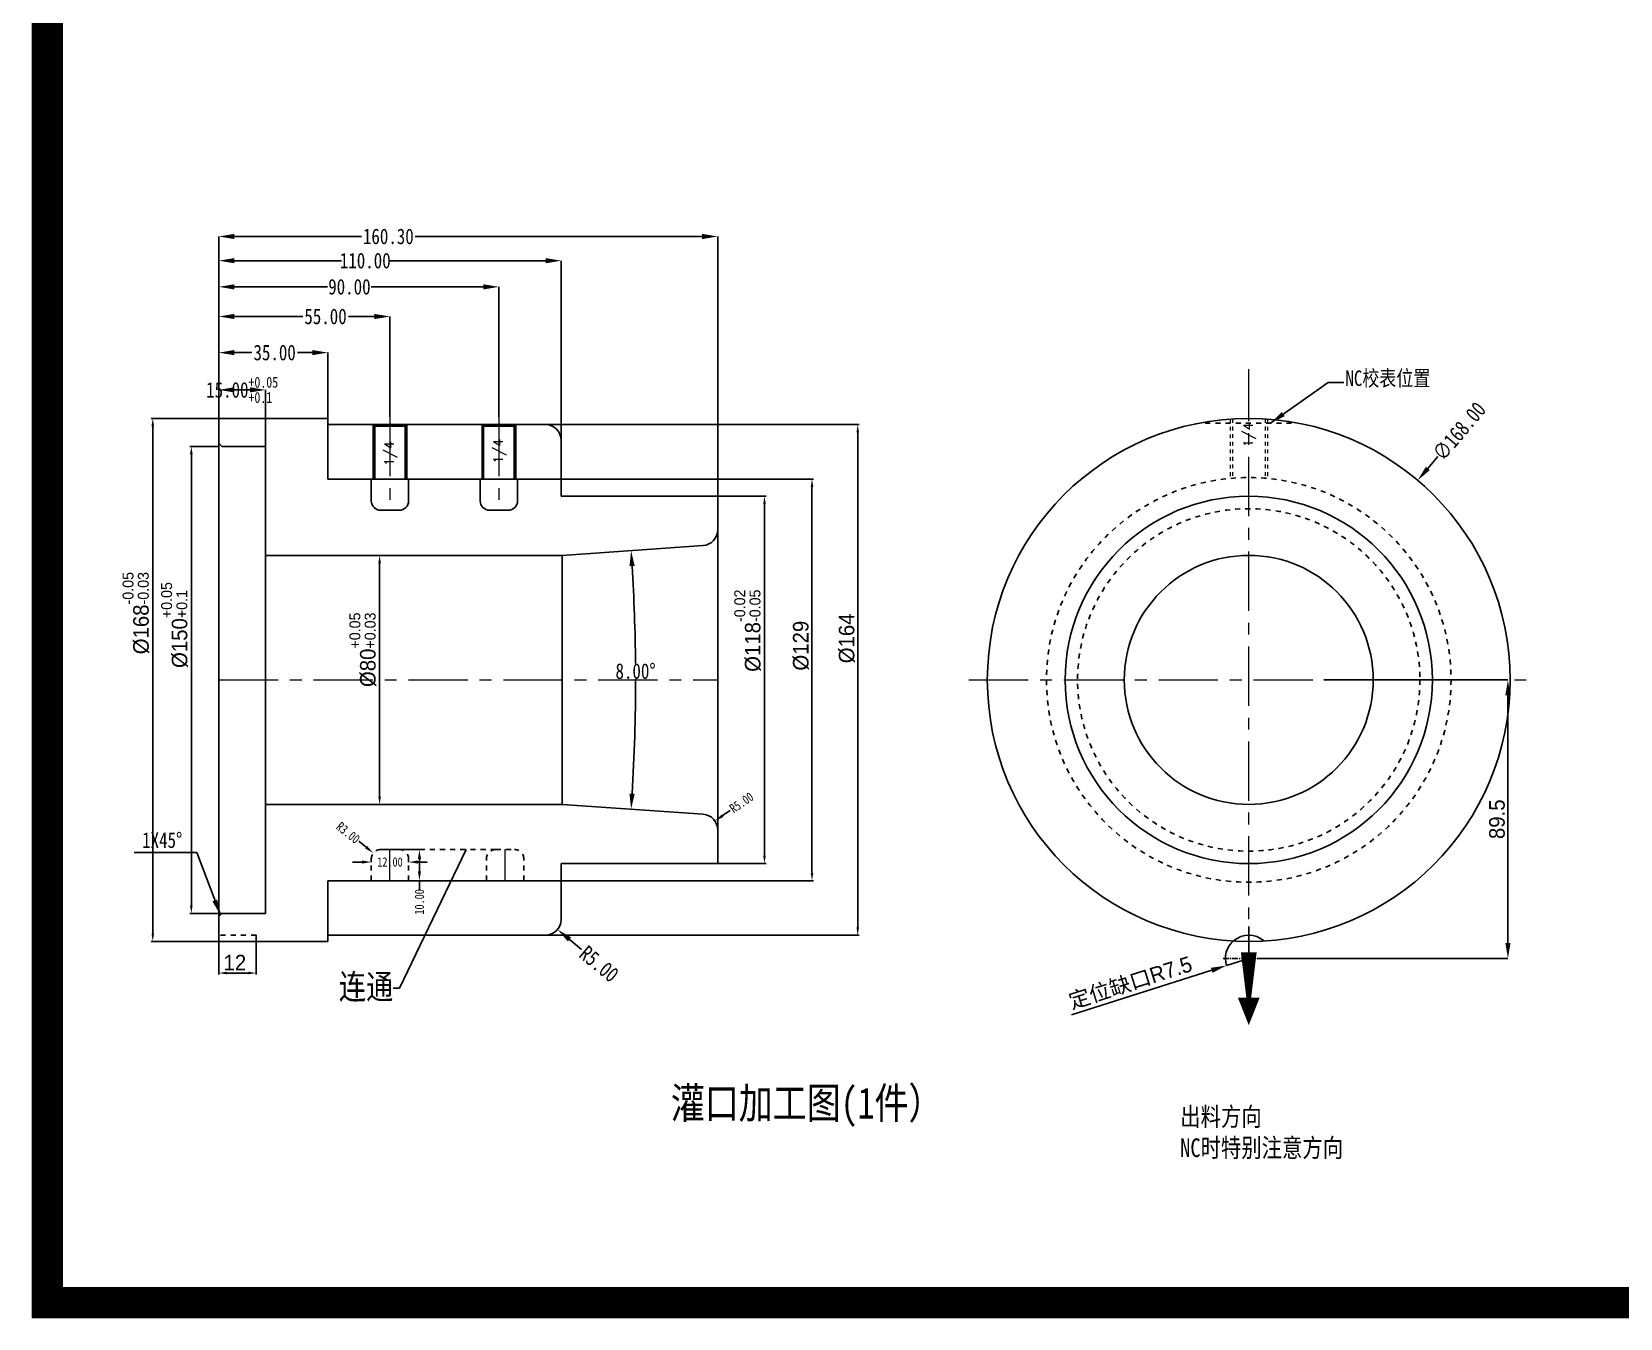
# Model space of a CAD drawing. Header units: millimetres. Extents: x -569 to 1807, y -7664 to 1724.
# Drawn here: x 153 to 664, y 458 to 871 of the extents above; entities that cross this region are included whole.
import ezdxf
from ezdxf.enums import TextEntityAlignment as Align

# ---------------------------------------------------------------- set-up
doc = ezdxf.new("R2010")
doc.units = ezdxf.units.MM
doc.header["$LTSCALE"] = 16.335
doc.header["$PDMODE"] = 3
doc.header["$PDSIZE"] = 0.3125
doc.linetypes.add('CENTER', pattern=[0.6, 0.375, -0.075, 0.075, -0.075])
doc.linetypes.add('HIDDEN', pattern=[0.2, 0.1, -0.1])
doc.layers.get('0').update_dxf_attribs({"linetype": 'CONTINUOUS'})
doc.layers.get('Defpoints').update_dxf_attribs({"linetype": 'CONTINUOUS'})
doc.layers.add('DEFAULT_2', color=8, linetype='HIDDEN')
doc.layers.add('dim', color=3, linetype='CONTINUOUS')
doc.layers.add('moldbase', color=7, linetype='CONTINUOUS', lineweight=20)
doc.layers.add('screw', color=33, linetype='CONTINUOUS', lineweight=13)
doc.styles.add('frame', font='PMingLiU.ttf')
doc.styles.get("Standard").update_dxf_attribs({"font": 'txt', "width": 0.8})
doc.styles.add('TXT', font='txt.shx', dxfattribs={"bigfont": 'gbcbig.shx'})
doc.dimstyles.new('ISO-25', dxfattribs={"dimtxt": 3.5, "dimasz": 2.5, "dimexe": 0.5, "dimexo": 0, "dimtad": 1, "dimdsep": 46, "dimtxsty": 'frame', "dimcen": 0.09, "dimclrd": 256, "dimclre": 256, "dimclrt": 256, "dimadec": 0, "dimazin": 0, "dimtfac": 1, "dimtmove": 0, "dimatfit": 3, "dimfxl": 0, "dimarcsym": 0})
doc.dimstyles.get("Standard").update_dxf_attribs({"dimtxt": 0.15625, "dimasz": 0.1875, "dimexe": 0.125, "dimexo": 0.0625, "dimtad": 0, "dimtih": 1, "dimtoh": 1, "dimdsep": 46, "dimtxsty": 'Standard', "dimcen": 0.09, "dimadec": 0, "dimazin": 0, "dimtp": 0.01, "dimtm": 0.01, "dimtfac": 1, "dimtofl": 0, "dimtmove": 0, "dimatfit": 3, "dimfxl": 0, "dimtolj": 1, "dimarcsym": 0})
doc.dimstyles.new('STANDARD$0', dxfattribs={"dimscale": 2, "dimtxt": 3, "dimasz": 3, "dimexe": 1.25, "dimexo": 0.625, "dimgap": 0.5, "dimtad": 0, "dimdsep": 46, "dimlunit": 6, "dimtxsty": 'Standard', "dimblk": 'CLOSEDBLANK', "dimcen": 0, "dimclrt": 2, "dimazin": 2, "dimtfac": 2, "dimtmove": 1, "dimatfit": 3, "dimfxl": 0, "dimtolj": 1, "dimtzin": 0, "dimarcsym": 0})

# ---------------------------------------------------------------- blocks, each defined once
blk = doc.blocks.new('*D84')
at = {"color": 4, "lineweight": -2}
blk.add_line((604.98, 734.47), (601.74, 730.65), dxfattribs=at)
at = {"color": 4}
blk.add_solid([(601.11, 731.19), (602.38, 730.11), (598.51, 726.83)], dxfattribs=at)
at = {"layer": 'Defpoints', "color": 0}
for p in [(598.51, 726.83), (489.94, 598.63)]:
    blk.add_point(p, dxfattribs=at)
at = {"color": 6, "insert": (611.87, 742.61), "char_height": 5, "attachment_point": 5, "rotation": 49.7381}
blk.add_mtext('\\A1;∅168.00', dxfattribs=at)
blk = doc.blocks.new('*D85')
at = {"lineweight": -2, "ltscale": 0.5}
for p, q in [((568.38, 662.73), (627.49, 662.73)), ((627.49, 578.23), (627.49, 657.73)), ((546.95, 573.23), (627.49, 573.23))]:
    blk.add_line(p, q, dxfattribs=at)
at = {"ltscale": 0.5}
for points in [[(626.66, 657.73), (628.32, 657.73), (627.49, 662.73)], [(626.66, 578.23), (628.32, 578.23), (627.49, 573.23)]]:
    blk.add_solid(points, dxfattribs=at)
at = {"layer": 'Defpoints', "color": 0, "ltscale": 0.5}
for p in [(568.38, 662.73), (627.49, 662.73), (546.95, 573.23)]:
    blk.add_point(p, dxfattribs=at)
at = {"ltscale": 0.5, "insert": (624, 617.98), "char_height": 5, "attachment_point": 5, "rotation": 90, "style": 'frame'}
blk.add_mtext('89.5', dxfattribs=at)
blk = doc.blocks.new('*D52')
at = {"lineweight": -2, "ltscale": 0.5}
for p, q in [((544.22, 573.23), (537.08, 570.97)), ((487.31, 555.17), (532.31, 569.45))]:
    blk.add_line(p, q, dxfattribs=at)
blk.add_arc((544.22, 573.23), 7.5, 130.5176, 197.6094, dxfattribs=at)
at = {"ltscale": 0.5}
blk.add_solid([(532.06, 570.25), (532.56, 568.66), (537.08, 570.97)], dxfattribs=at)
at = {"layer": 'Defpoints', "color": 0, "ltscale": 0.5}
for p in [(544.22, 573.23), (537.08, 570.97)]:
    blk.add_point(p, dxfattribs=at)
at = {"ltscale": 0.5, "insert": (506.25, 565.27), "char_height": 5, "attachment_point": 5, "rotation": 17.6094, "style": 'frame'}
blk.add_mtext('{\\fSimSun|b0|i0|c134|p2;定位缺口}R7.5', dxfattribs=at)
blk = doc.blocks.new('*D86')
at = {"lineweight": -2}
for p, q in [((213.29, 579.73), (213.29, 568.08)), ((225.29, 579.73), (225.29, 568.08)), ((222.79, 568.58), (215.79, 568.58))]:
    blk.add_line(p, q, dxfattribs=at)
for points in [[(215.79, 568.99), (215.79, 568.16), (213.29, 568.58)], [(222.79, 568.99), (222.79, 568.16), (225.29, 568.58)]]:
    blk.add_solid(points)
at = {"layer": 'Defpoints', "color": 0}
for p in [(213.29, 579.73), (225.29, 579.73), (213.29, 568.58)]:
    blk.add_point(p, dxfattribs=at)
at = {"lineweight": 0, "insert": (218.44, 571.93), "char_height": 5, "attachment_point": 5, "style": 'frame'}
blk.add_mtext('12', dxfattribs=at)
blk = doc.blocks.new('*D171')
at = {"lineweight": -2}
for p, q in [((373.59, 721.73), (389.12, 721.73)), ((388.62, 719.23), (388.62, 606.23)), ((373.59, 603.73), (389.12, 603.73))]:
    blk.add_line(p, q, dxfattribs=at)
for points in [[(388.21, 719.23), (389.04, 719.23), (388.62, 721.73)], [(388.21, 606.23), (389.04, 606.23), (388.62, 603.73)]]:
    blk.add_solid(points)
at = {"layer": 'Defpoints', "color": 0}
for p in [(373.59, 721.73), (373.59, 603.73), (388.62, 603.73)]:
    blk.add_point(p, dxfattribs=at)
at = {"lineweight": 0, "insert": (383.22, 678.54), "char_height": 5, "attachment_point": 5, "rotation": 90, "style": 'frame'}
blk.add_mtext('%%C118{\\H0.7x;\\S-0.02^ -0.05;}', dxfattribs=at)
blk = doc.blocks.new('*D172')
at = {"lineweight": -2}
for p, q in [((244.39, 702.73), (265.46, 702.73)), ((264.96, 700.23), (264.96, 625.23)), ((244.39, 622.73), (265.46, 622.73))]:
    blk.add_line(p, q, dxfattribs=at)
for points in [[(264.55, 700.23), (265.38, 700.23), (264.96, 702.73)], [(264.55, 625.23), (265.38, 625.23), (264.96, 622.73)]]:
    blk.add_solid(points)
at = {"layer": 'Defpoints', "color": 0}
for p in [(244.39, 702.73), (244.39, 622.73), (264.96, 622.73)]:
    blk.add_point(p, dxfattribs=at)
at = {"lineweight": 0, "insert": (259.56, 672.41), "char_height": 5, "attachment_point": 5, "rotation": 90, "style": 'frame'}
blk.add_mtext('%%C80{\\H0.7x;\\S+0.05^ +0.03;}', dxfattribs=at)
blk = doc.blocks.new('*D177')
at = {"color": 4, "lineweight": -2}
for start, end in [(0.50798, 3.51904), (356.48096, 0.02702)]:
    blk.add_arc((-248.44, 662.73), 595.65, start, end, dxfattribs=at)
at = {"color": 4}
for points in [[(345.25, 699.24), (346.92, 699.35), (345.76, 704.28)], [(346.92, 626.12), (345.25, 626.23), (345.76, 621.18)]]:
    blk.add_solid(points, dxfattribs=at)
at = {"layer": 'Defpoints', "color": 0}
for p in [(368.94, 705.91), (323.59, 702.73), (347.05, 648.87), (323.59, 622.73), (368.94, 619.56)]:
    blk.add_point(p, dxfattribs=at)
at = {"color": 6, "insert": (347.2, 665.52), "char_height": 5, "attachment_point": 5}
blk.add_mtext('\\A1;8.00°', dxfattribs=at)
blk = doc.blocks.new('*D173')
at = {"color": 4, "lineweight": -2}
for p, q in [((213.29, 746.73), (213.29, 767.86)), ((218.29, 767.86), (223.9, 767.86)), ((243.29, 767.86), (238.56, 767.86)), ((248.29, 741.54), (248.29, 767.86))]:
    blk.add_line(p, q, dxfattribs=at)
at = {"color": 4}
for points in [[(218.29, 768.7), (218.29, 767.03), (213.29, 767.86)], [(243.29, 768.7), (243.29, 767.03), (248.29, 767.86)]]:
    blk.add_solid(points, dxfattribs=at)
at = {"layer": 'Defpoints', "color": 0}
for p in [(248.29, 767.86), (213.29, 746.73), (248.29, 741.54)]:
    blk.add_point(p, dxfattribs=at)
at = {"color": 6, "insert": (231.23, 767.86), "char_height": 5, "attachment_point": 5}
blk.add_mtext('\\A1;35.00', dxfattribs=at)
blk = doc.blocks.new('*D178')
at = {"color": 4, "lineweight": -2}
for p, q in [((213.29, 746.73), (213.29, 779.47)), ((218.29, 779.47), (240.24, 779.47)), ((263.29, 779.47), (254.91, 779.47)), ((268.29, 747.23), (268.29, 779.47))]:
    blk.add_line(p, q, dxfattribs=at)
at = {"color": 4}
for points in [[(218.29, 780.3), (218.29, 778.64), (213.29, 779.47)], [(263.29, 780.3), (263.29, 778.64), (268.29, 779.47)]]:
    blk.add_solid(points, dxfattribs=at)
at = {"layer": 'Defpoints', "color": 0}
for p in [(268.29, 779.47), (213.29, 746.73), (268.29, 747.23)]:
    blk.add_point(p, dxfattribs=at)
at = {"color": 6, "insert": (247.58, 779.47), "char_height": 5, "attachment_point": 5}
blk.add_mtext('\\A1;55.00', dxfattribs=at)
blk = doc.blocks.new('*D179')
at = {"color": 4, "lineweight": -2}
for p, q in [((213.29, 746.73), (213.29, 788.99)), ((218.29, 788.99), (248.26, 788.99)), ((298.29, 788.99), (262.26, 788.99)), ((303.29, 747.23), (303.29, 788.99))]:
    blk.add_line(p, q, dxfattribs=at)
at = {"color": 4}
for points in [[(218.29, 789.82), (218.29, 788.16), (213.29, 788.99)], [(298.29, 789.82), (298.29, 788.16), (303.29, 788.99)]]:
    blk.add_solid(points, dxfattribs=at)
at = {"layer": 'Defpoints', "color": 0}
for p in [(303.29, 788.99), (213.29, 746.73), (303.29, 747.23)]:
    blk.add_point(p, dxfattribs=at)
at = {"color": 6, "insert": (255.26, 788.99), "char_height": 5, "attachment_point": 5}
blk.add_mtext('\\A1;90.00', dxfattribs=at)
blk = doc.blocks.new('*D180')
at = {"color": 4, "lineweight": -2}
for p, q in [((213.29, 746.73), (213.29, 797.39)), ((218.29, 797.39), (252.68, 797.39)), ((318.29, 797.39), (268.02, 797.39)), ((323.29, 739.73), (323.29, 797.39))]:
    blk.add_line(p, q, dxfattribs=at)
at = {"color": 4}
for points in [[(218.29, 798.22), (218.29, 796.56), (213.29, 797.39)], [(318.29, 798.22), (318.29, 796.56), (323.29, 797.39)]]:
    blk.add_solid(points, dxfattribs=at)
at = {"layer": 'Defpoints', "color": 0}
for p in [(323.29, 797.39), (213.29, 746.73), (323.29, 739.73)]:
    blk.add_point(p, dxfattribs=at)
at = {"color": 6, "insert": (260.35, 797.39), "char_height": 5, "attachment_point": 5}
blk.add_mtext('\\A1;110.00', dxfattribs=at)
blk = doc.blocks.new('*D181')
at = {"color": 4, "lineweight": -2}
for p, q in [((213.29, 746.73), (213.29, 805.17)), ((218.29, 805.17), (259.09, 805.17)), ((368.59, 805.17), (276.42, 805.17)), ((373.59, 716.43), (373.59, 805.17))]:
    blk.add_line(p, q, dxfattribs=at)
at = {"color": 4}
for points in [[(218.29, 806.01), (218.29, 804.34), (213.29, 805.17)], [(368.59, 806.01), (368.59, 804.34), (373.59, 805.17)]]:
    blk.add_solid(points, dxfattribs=at)
at = {"layer": 'Defpoints', "color": 0}
for p in [(373.59, 805.17), (213.29, 746.73), (373.59, 716.43)]:
    blk.add_point(p, dxfattribs=at)
at = {"color": 6, "insert": (267.76, 805.17), "char_height": 5, "attachment_point": 5}
blk.add_mtext('\\A1;160.30', dxfattribs=at)
blk = doc.blocks.new('*D182')
at = {"color": 3, "lineweight": -2}
blk.add_line((377.64, 620.83), (375.17, 619.13), dxfattribs=at)
at = {"color": 3}
blk.add_solid([(374.88, 619.54), (375.45, 618.71), (372.7, 617.42)], dxfattribs=at)
at = {"layer": 'Defpoints', "color": 0}
for p in [(368.59, 614.58), (372.7, 617.42)]:
    blk.add_point(p, dxfattribs=at)
at = {"color": 6, "insert": (381.25, 623.33), "char_height": 3, "attachment_point": 5, "rotation": 34.6629}
blk.add_mtext('\\A1;R5.00', dxfattribs=at)
blk = doc.blocks.new('*D174')
at = {"lineweight": -2}
for p, q in [((213.29, 746.73), (191.58, 746.73)), ((192.08, 744.23), (192.08, 581.23)), ((228.29, 578.73), (191.58, 578.73))]:
    blk.add_line(p, q, dxfattribs=at)
for points in [[(191.66, 744.23), (192.49, 744.23), (192.08, 746.73)], [(191.66, 581.23), (192.49, 581.23), (192.08, 578.73)]]:
    blk.add_solid(points)
at = {"layer": 'Defpoints', "color": 0}
for p in [(213.29, 746.73), (192.08, 578.73), (228.29, 578.73)]:
    blk.add_point(p, dxfattribs=at)
at = {"lineweight": 0, "insert": (186.67, 684.18), "char_height": 5, "attachment_point": 5, "rotation": 90, "style": 'frame'}
blk.add_mtext('%%C168{\\H0.7x;\\S-0.05^ -0.03;}', dxfattribs=at)
blk = doc.blocks.new('*D175')
at = {"color": 3, "linetype": 'Continuous', "lineweight": -2}
for p, q in [((259.29, 604.23), (256.29, 604.23)), ((262.29, 604.73), (262.29, 604.23)), ((274.29, 605.23), (274.29, 604.23)), ((277.29, 604.23), (280.29, 604.23))]:
    blk.add_line(p, q, dxfattribs=at)
at = {"color": 3}
for points in [[(259.29, 604.73), (259.29, 603.73), (262.29, 604.23)], [(277.29, 604.73), (277.29, 603.73), (274.29, 604.23)]]:
    blk.add_solid(points, dxfattribs=at)
at = {"layer": 'Defpoints', "color": 0}
for p in [(262.29, 604.73), (262.29, 604.23), (274.29, 605.23)]:
    blk.add_point(p, dxfattribs=at)
at = {"color": 6, "insert": (268.29, 604.23), "char_height": 3, "attachment_point": 5}
blk.add_mtext('\\A1;12.00', dxfattribs=at)
blk = doc.blocks.new('*D183')
at = {"color": 3, "linetype": 'Continuous', "lineweight": -2}
for p, q in [((266.45, 608.23), (277.76, 608.23)), ((277.76, 605.23), (277.76, 601.23)), ((266.45, 598.23), (277.76, 598.23)), ((277.76, 598.23), (277.76, 595.23))]:
    blk.add_line(p, q, dxfattribs=at)
at = {"color": 3}
for points in [[(277.26, 605.23), (278.26, 605.23), (277.76, 608.23)], [(277.26, 601.23), (278.26, 601.23), (277.76, 598.23)]]:
    blk.add_solid(points, dxfattribs=at)
at = {"layer": 'Defpoints', "color": 0}
for p in [(266.45, 608.23), (266.45, 598.23), (277.76, 598.23)]:
    blk.add_point(p, dxfattribs=at)
at = {"color": 6, "insert": (277.76, 591.43), "char_height": 3, "attachment_point": 5, "rotation": 90}
blk.add_mtext('\\A1;10.00', dxfattribs=at)
blk = doc.blocks.new('*D184')
at = {"color": 3, "linetype": 'Continuous', "lineweight": -2}
blk.add_line((258.28, 610.88), (260.61, 609), dxfattribs=at)
at = {"color": 3}
blk.add_solid([(260.93, 609.39), (260.3, 608.61), (262.95, 607.11)], dxfattribs=at)
at = {"layer": 'Defpoints', "color": 0}
for p in [(262.95, 607.11), (265.29, 605.23)]:
    blk.add_point(p, dxfattribs=at)
at = {"color": 6, "insert": (254.85, 613.63), "char_height": 3, "attachment_point": 5, "rotation": 321.1797}
blk.add_mtext('\\A1;R3.00', dxfattribs=at)
blk = doc.blocks.new('*D185')
at = {"lineweight": -2}
for p, q in [((318.29, 744.73), (419.08, 744.73)), ((418.58, 742.23), (418.58, 583.23)), ((318.29, 580.73), (419.08, 580.73))]:
    blk.add_line(p, q, dxfattribs=at)
for points in [[(418.17, 742.23), (419, 742.23), (418.58, 744.73)], [(418.17, 583.23), (419, 583.23), (418.58, 580.73)]]:
    blk.add_solid(points)
at = {"layer": 'Defpoints', "color": 0}
for p in [(318.29, 744.73), (318.29, 580.73), (418.58, 580.73)]:
    blk.add_point(p, dxfattribs=at)
at = {"lineweight": 0, "insert": (415.09, 676.07), "char_height": 5, "attachment_point": 5, "rotation": 90, "style": 'frame'}
blk.add_mtext('%%c164', dxfattribs=at)
blk = doc.blocks.new('*D176')
at = {"lineweight": -2}
for p, q in [((213.29, 737.73), (203.97, 737.73)), ((204.47, 735.23), (204.47, 590.23)), ((215.65, 587.73), (203.97, 587.73))]:
    blk.add_line(p, q, dxfattribs=at)
for points in [[(204.05, 735.23), (204.88, 735.23), (204.47, 737.73)], [(204.05, 590.23), (204.88, 590.23), (204.47, 587.73)]]:
    blk.add_solid(points)
at = {"layer": 'Defpoints', "color": 0}
for p in [(213.29, 737.73), (204.47, 587.73), (215.65, 587.73)]:
    blk.add_point(p, dxfattribs=at)
at = {"lineweight": 0, "insert": (199.06, 680.36), "char_height": 5, "attachment_point": 5, "rotation": 90, "style": 'frame'}
blk.add_mtext('%%C150{\\H0.7x;\\S+0.05^ +0.1;}', dxfattribs=at)
blk = doc.blocks.new('*D186')
at = {"lineweight": -2}
for p, q in [((323.29, 727.23), (404.39, 727.23)), ((403.89, 724.73), (403.89, 600.73)), ((323.29, 598.23), (404.39, 598.23))]:
    blk.add_line(p, q, dxfattribs=at)
for points in [[(403.48, 724.73), (404.31, 724.73), (403.89, 727.23)], [(403.48, 600.73), (404.31, 600.73), (403.89, 598.23)]]:
    blk.add_solid(points)
at = {"layer": 'Defpoints', "color": 0}
for p in [(323.29, 727.23), (323.29, 598.23), (403.89, 598.23)]:
    blk.add_point(p, dxfattribs=at)
at = {"lineweight": 0, "insert": (400.36, 673.72), "char_height": 5, "attachment_point": 5, "rotation": 90, "style": 'frame'}
blk.add_mtext('%%c129', dxfattribs=at)
blk = doc.blocks.new('*D187')
at = {"color": 4, "lineweight": -2}
blk.add_line((329.84, 576.16), (325.99, 579.35), dxfattribs=at)
at = {"color": 4}
blk.add_solid([(326.52, 580), (325.46, 578.71), (322.14, 582.54)], dxfattribs=at)
at = {"layer": 'Defpoints', "color": 0}
for p in [(318.29, 585.73), (322.14, 582.54)]:
    blk.add_point(p, dxfattribs=at)
at = {"color": 6, "insert": (335.49, 571.49), "char_height": 5, "attachment_point": 5, "rotation": 320.3552}
blk.add_mtext('\\A1;R5.00', dxfattribs=at)
blk = doc.blocks.new('*D188')
at = {"color": 4, "lineweight": -2}
for p, q in [((213.29, 750.72), (213.29, 755.9)), ((223.29, 755.9), (218.29, 755.9)), ((228.29, 737.73), (228.29, 755.9))]:
    blk.add_line(p, q, dxfattribs=at)
at = {"color": 4}
for points in [[(218.29, 756.73), (218.29, 755.06), (213.29, 755.9)], [(223.29, 756.73), (223.29, 755.06), (228.29, 755.9)]]:
    blk.add_solid(points, dxfattribs=at)
at = {"layer": 'Defpoints', "color": 0}
for p in [(213.29, 755.9), (213.29, 750.72), (228.29, 737.73)]:
    blk.add_point(p, dxfattribs=at)
at = {"color": 6, "insert": (220.79, 755.9), "char_height": 5, "attachment_point": 5}
blk.add_mtext('\\A1;15.00{\\H0.7x;\\S+0.05^ +0.1;}', dxfattribs=at)

msp = doc.modelspace()

# ---------------------------------------------------------------- linework, layer by layer
for p, q in [((213.288, 746.734), (248.288, 746.734)), ((213.288, 746.734), (213.288, 586.734)), ((248.288, 746.734), (248.288, 727.234)), ((318.288, 744.734), (248.288, 744.734)), ((262.888, 744.734), (262.888, 727.234)), ((262.888, 744.734), (263.388, 744.234)), ((263.388, 744.234), (263.388, 727.234)), ((263.388, 744.234), (273.188, 744.234)), ((273.688, 744.734), (273.188, 744.234)), ((273.188, 744.234), (273.188, 727.234)), ((273.688, 744.734), (273.688, 727.234)), ((297.888, 744.734), (297.888, 727.234)), ((297.888, 744.734), (298.388, 744.234)), ((298.388, 744.234), (298.388, 727.234)), ((298.388, 744.234), (308.188, 744.234)), ((308.688, 744.734), (308.188, 744.234)), ((308.188, 744.234), (308.188, 727.234)), ((308.688, 744.734), (308.688, 727.234)), ((214.288, 737.734), (213.288, 738.734)), ((214.288, 737.734), (228.288, 737.734)), ((228.288, 737.734), (228.288, 587.734)), ((323.288, 739.734), (323.288, 721.734)), ((248.288, 727.234), (323.288, 727.234)), ((262.288, 727.234), (262.288, 720.234)), ((274.288, 727.234), (274.288, 720.234)), ((297.288, 727.234), (297.288, 720.234)), ((309.288, 727.234), (309.288, 720.234)), ((323.288, 721.734), (373.588, 721.734)), ((373.588, 721.734), (373.588, 603.734)), ((265.288, 717.234), (271.288, 717.234)), ((300.288, 717.234), (306.288, 717.234)), ((323.588, 702.734), (368.937, 705.905)), ((228.288, 702.734), (323.588, 702.734)), ((323.588, 702.734), (323.588, 622.734)), ((228.288, 622.734), (323.588, 622.734)), ((323.588, 622.734), (368.937, 619.563)), ((323.288, 603.734), (373.588, 603.734)), ((323.288, 585.734), (323.288, 603.734)), ((248.288, 598.234), (323.288, 598.234)), ((248.288, 578.734), (248.288, 598.234)), ((214.288, 587.734), (213.288, 586.734)), ((214.288, 587.734), (228.288, 587.734)), ((213.288, 586.734), (213.288, 578.734)), ((213.288, 578.734), (248.288, 578.734)), ((318.288, 580.734), (248.288, 580.734))]:
    msp.add_line(p, q)
at = {"color": 1, "linetype": 'CENTER', "ltscale": 0.466483}
for p, q in [((544.225, 566.984), (544.225, 583.484)), ((544.225, 566.484), (544.225, 582.984))]:
    msp.add_line(p, q, dxfattribs=at)
at = {"color": 1, "linetype": 'CENTER', "ltscale": 0.3}
for p, q in [((544.225, 564.984), (544.225, 581.484)), ((535.975, 573.234), (552.475, 573.234))]:
    msp.add_line(p, q, dxfattribs=at)
at = {"const_width": 10}
msp.add_lwpolyline([(1126.853, 462.694), (158.195, 462.694), (158.195, 1279.154), (1126.853, 1279.154)], close=True, dxfattribs=at)
msp.add_lwpolyline([(544.225, 551.83, 0, 7.027, 0), (544.225, 560.696, 1.562, 5.075, -0.0000107), (544.225, 575.234, 5.075, 5.075, -0.0207624)], format="xyseb")
for radius in [84, 59, 40]:
    msp.add_circle((544.225, 662.734), radius)
for centre, radius, start, end in [((318.288, 739.734), 5, 0, 90), ((265.288, 720.234), 3, 180, 270), ((271.288, 720.234), 3, 270, 0), ((300.288, 720.234), 3, 180, 270), ((306.288, 720.234), 3, 270, 0), ((368.588, 710.893), 5, 274, 360), ((368.588, 614.575), 5, 0, 86), ((318.288, 585.734), 5, 270, 0)]:
    msp.add_arc(centre, radius, start, end)
at = {"ltscale": 0.5}
msp.add_arc((544.225, 573.234), 7.5, 49.31224, 130.68775, dxfattribs=at)
at = {"layer": 'DEFAULT_2', "color": 8, "linetype": 'HIDDEN'}
for p, q in [((530.225, 745.234), (558.225, 745.234)), ((265.288, 608.234), (271.288, 608.234)), ((271.288, 608.234), (302.288, 608.234)), ((302.288, 608.234), (308.288, 608.234)), ((262.288, 598.234), (262.288, 605.234)), ((274.288, 598.234), (274.288, 605.234)), ((299.288, 598.234), (299.288, 605.234)), ((311.288, 598.234), (311.288, 605.234)), ((225.288, 580.734), (213.288, 580.734)), ((225.288, 580.734), (225.288, 578.734))]:
    msp.add_line(p, q, dxfattribs=at)
for radius in [65, 55]:
    msp.add_circle((544.225, 662.734), radius, dxfattribs=at)
for centre, start, end in [((265.288, 605.234), 90, 180), ((271.288, 605.234), 0, 90), ((302.288, 605.234), 90, 180), ((308.288, 605.234), 0, 90)]:
    msp.add_arc(centre, 3, start, end, dxfattribs=at)
at = {"layer": 'moldbase', "color": 1, "linetype": 'CENTER', "ltscale": 3.109887}
for p, q in [((544.225, 562.967), (544.225, 762.501)), ((268.288, 747.234), (268.288, 717.234)), ((303.288, 747.234), (303.288, 717.234)), ((213.288, 662.734), (373.588, 662.734)), ((454.322, 662.734), (634.128, 662.734)), ((268.288, 598.234), (268.288, 608.234)), ((305.288, 598.234), (305.288, 608.234))]:
    msp.add_line(p, q, dxfattribs=at)
at = {"layer": 'screw', "color": 92, "linetype": 'HIDDEN', "ltscale": 0.746373}
for p, q in [((538.225, 746.491), (538.225, 727.734)), ((550.225, 746.491), (550.225, 727.734))]:
    msp.add_line(p, q, dxfattribs=at)
at = {"layer": 'screw', "linetype": 'HIDDEN', "ltscale": 0.746373}
for p, q in [((538.975, 746.548), (538.975, 727.734)), ((549.475, 746.548), (549.475, 727.734))]:
    msp.add_line(p, q, dxfattribs=at)

# ---------------------------------------------------------------- texts
at = {"color": 6, "insert": (188.659, 613.759), "char_height": 5, "width": 18.00079, "attachment_point": 1}
msp.add_mtext('{\\fSimSun|b0|i0|c134|p2;1X45%%D}', dxfattribs=at)
at = {"attachment_point": 1}
for s, insert, char_height, width in [('{\\fSimSun|b0|i0|c134|p2; 灌口加工图(1件）}', (353.095, 531.809), 10, 159.47262), ('{\\fSimSun|b0|i0|c134|p2;出料方向\\P\\C6;NC时特别注意方向}', (522.196, 525.458), 6, 97.10809)]:
    msp.add_mtext(s, dxfattribs=dict(at, insert=insert, char_height=char_height, width=width))
at = {"layer": 'dim', "insert": (575.286, 759.373), "char_height": 5, "attachment_point": 4}
msp.add_mtext('\\A1;NC{\\fSimSun|b0|i0|c134|p2;校表位置}', dxfattribs=at)
at = {"layer": 'dim', "color": 6, "insert": (269.327, 563.728), "char_height": 8, "attachment_point": 6}
msp.add_mtext('\\A1;{\\fSimSun|b0|i0|c134|p2;连通}', dxfattribs=at)
at = {"layer": 'screw', "color": 222, "linetype": 'HIDDEN', "ltscale": 0.746373, "style": 'TXT'}
for p in [(544.225, 741.484), (268.288, 735.439), (303.288, 736.221)]:
    msp.add_text('1/4', height=3, rotation=90, dxfattribs=at).set_placement(p, align=Align.MIDDLE)

# ---------------------------------------------------------------- dimensions: what is measured, and where the dimension line sits
for base, p1, p2, dimstyle, override, picture, middle in [((373.588, 805.173), (213.288, 746.734), (373.588, 716.434), 'Standard', {"dimtxt": 5, "dimasz": 5, "dimexe": 0, "dimexo": 0, "dimgap": 0, "dimtad": 0, "dimzin": 0, "dimcen": 0, "dimclrd": 4, "dimclre": 4, "dimclrt": 6, "dimadec": 2, "dimtol": 0, "dimfxl": 1.25, "dimtzin": 0}, '*D181', (267.757, 805.173)), ((323.288, 797.391), (213.288, 746.734), (323.288, 739.734), 'Standard', {"dimtxt": 5, "dimasz": 5, "dimexe": 0, "dimexo": 0, "dimgap": 0, "dimtad": 0, "dimzin": 0, "dimcen": 0, "dimclrd": 4, "dimclre": 4, "dimclrt": 6, "dimadec": 2, "dimtol": 0, "dimfxl": 1.25, "dimtzin": 0}, '*D180', (260.349, 797.391)), ((303.288, 788.99), (213.288, 746.734), (303.288, 747.234), 'Standard', {"dimtxt": 5, "dimasz": 5, "dimexe": 0, "dimexo": 0, "dimgap": 0, "dimtad": 0, "dimzin": 0, "dimcen": 0, "dimclrd": 4, "dimclre": 4, "dimclrt": 6, "dimadec": 2, "dimtol": 0, "dimfxl": 1.25, "dimtzin": 0}, '*D179', (255.256, 788.99)), ((268.288, 779.47), (213.288, 746.734), (268.288, 747.234), 'Standard', {"dimtxt": 5, "dimasz": 5, "dimexe": 0, "dimexo": 0, "dimgap": 0, "dimtad": 0, "dimzin": 0, "dimcen": 0, "dimclrd": 4, "dimclre": 4, "dimclrt": 6, "dimadec": 2, "dimtol": 0, "dimfxl": 1.25, "dimtzin": 0}, '*D178', (247.578, 779.47)), ((248.288, 767.862), (213.288, 746.734), (248.288, 741.537), 'Standard', {"dimtxt": 5, "dimasz": 5, "dimexe": 0, "dimexo": 0, "dimgap": 0, "dimtad": 0, "dimzin": 0, "dimcen": 0, "dimclrd": 4, "dimclre": 4, "dimclrt": 6, "dimadec": 2, "dimtol": 0, "dimfxl": 1.25, "dimtzin": 0}, '*D173', (231.229, 767.862)), ((262.288, 604.234), (274.288, 605.234), (262.288, 604.734), 'STANDARD$0', {"dimscale": 1, "dimexe": 0, "dimexo": 0, "dimgap": 0, "dimzin": 0, "dimlunit": 2, "dimclrd": 3, "dimclre": 3, "dimclrt": 6, "dimazin": 0, "dimtfac": 1, "dimtofl": 0, "dimtmove": 0, "dimfxl": 1.25, "dimarcsym": 1}, '*D175', (268.288, 604.234))]:
    dim = msp.add_linear_dim(base=base, p1=p1, p2=p2, dimstyle=dimstyle, override=override)
    dim.commit()
    dim.dimension.update_dxf_attribs({"geometry": picture, "text_midpoint": middle, "dimtype": 160})
dim = msp.add_linear_dim(base=(213.288, 755.897), p1=(228.288, 737.734), p2=(213.288, 750.722), text='<>{\\H0.7x;\\S+0.05^ +0.1;}', dimstyle='STANDARD$0', override={"dimscale": 1, "dimtxt": 5, "dimasz": 5, "dimexe": 0, "dimexo": 0, "dimgap": 0, "dimtih": 1, "dimtoh": 1, "dimzin": 0, "dimlunit": 2, "dimclrd": 4, "dimclre": 4, "dimclrt": 6, "dimazin": 0, "dimtp": 0.01, "dimtm": 0.01, "dimtfac": 1, "dimtofl": 0, "dimtmove": 0, "dimfxl": 1.25})
dim.commit()
dim.dimension.update_dxf_attribs({"geometry": '*D188', "text_midpoint": (220.788, 755.897), "dimtype": 160})
dim = msp.add_diameter_dim_2p(p1=(489.937, 598.634), p2=(598.512, 726.835), dimstyle='Standard', override={"dimtxt": 5, "dimasz": 5, "dimexe": 0, "dimexo": 0, "dimgap": 0, "dimtih": 0, "dimtoh": 0, "dimzin": 0, "dimcen": 0, "dimclrd": 4, "dimclre": 4, "dimclrt": 6, "dimadec": 2, "dimtp": 0, "dimtm": 0, "dimtzin": 0})
dim.commit()
dim.dimension.update_dxf_attribs({"geometry": '*D84', "text_midpoint": (611.869, 742.605)})
at = {"color": 6, "lineweight": 0}
for base, p1, p2, text, picture, middle in [((192.078, 578.734), (213.288, 746.734), (228.288, 578.734), '%%C<>{\\H0.7x;\\S-0.05^ -0.03;}', '*D174', (192.078, 684.182)), ((418.582, 580.734), (318.288, 744.734), (318.288, 580.734), '%%c<>', '*D185', (418.582, 676.069)), ((204.465, 587.734), (213.288, 737.734), (215.653, 587.734), '%%C<>{\\H0.7x;\\S+0.05^ +0.1;}', '*D176', (204.465, 680.358)), ((403.893, 598.234), (323.288, 727.234), (323.288, 598.234), '%%c<>', '*D186', (403.893, 673.717)), ((388.622, 603.734), (373.588, 721.734), (373.588, 603.734), '%%C<>{\\H0.7x;\\S-0.02^ -0.05;}', '*D171', (388.622, 678.544)), ((264.965, 622.734), (244.388, 702.734), (244.388, 622.734), '%%C<>{\\H0.7x;\\S+0.05^ +0.03;}', '*D172', (264.965, 672.413))]:
    dim = msp.add_linear_dim(base=base, p1=p1, p2=p2, angle=90, text=text, dimstyle='ISO-25', override={"dimtxt": 5}, dxfattribs=at)
    dim.commit()
    dim.dimension.update_dxf_attribs({"geometry": picture, "text_midpoint": middle, "dimtype": 160})
dim = msp.add_angular_dim_2l(base=(347.047, 648.874), line1=((323.588, 622.734), (368.937, 619.563)), line2=((323.588, 702.734), (368.937, 705.905)), dimstyle='Standard', override={"dimtxt": 5, "dimasz": 5, "dimexe": 0, "dimexo": 0, "dimgap": 0, "dimtad": 0, "dimzin": 0, "dimcen": 0, "dimclrd": 4, "dimclre": 4, "dimclrt": 6, "dimadec": 2, "dimtol": 0, "dimfxl": 1.25, "dimtzin": 0})
dim.commit()
dim.dimension.update_dxf_attribs({"geometry": '*D177', "text_midpoint": (347.202, 665.515), "dimtype": 162})
at = {"ltscale": 0.5}
dim = msp.add_linear_dim(base=(627.491, 662.734), p1=(546.947, 573.234), p2=(568.381, 662.734), angle=90, dimstyle='ISO-25', override={"dimscale": 1, "dimtxt": 5, "dimasz": 5, "dimexe": 0, "dimfxl": 1.25}, dxfattribs=at)
dim.commit()
dim.dimension.update_dxf_attribs({"geometry": '*D85', "text_midpoint": (624.002, 617.984)})
for center, mpoint, override, picture, middle in [((368.588, 614.575), (372.701, 617.419), {"dimtxt": 3, "dimasz": 3, "dimexe": 0, "dimexo": 0, "dimgap": 0, "dimtih": 0, "dimtoh": 0, "dimzin": 0, "dimcen": 0, "dimclrd": 3, "dimclre": 3, "dimclrt": 6, "dimadec": 2, "dimtp": 0, "dimtm": 0, "dimtzin": 0}, '*D182', (381.255, 623.334)), ((265.288, 605.234), (262.951, 607.115), {"dimtxt": 3, "dimasz": 3, "dimexe": 0, "dimexo": 0, "dimgap": 0, "dimtih": 0, "dimtoh": 0, "dimzin": 0, "dimcen": 0, "dimclrd": 3, "dimclre": 3, "dimclrt": 6, "dimadec": 2, "dimtp": 0, "dimtm": 0, "dimfxl": 1.25, "dimtzin": 0, "dimarcsym": 1}, '*D184', (254.848, 613.635)), ((318.288, 585.734), (322.138, 582.544), {"dimtxt": 5, "dimasz": 5, "dimexe": 0, "dimexo": 0, "dimgap": 0, "dimtih": 0, "dimtoh": 0, "dimzin": 0, "dimcen": 0, "dimclrd": 4, "dimclre": 4, "dimclrt": 6, "dimadec": 2, "dimtp": 0, "dimtm": 0, "dimtzin": 0}, '*D187', (335.485, 571.485))]:
    dim = msp.add_radius_dim(center=center, mpoint=mpoint, dimstyle='Standard', override=override)
    dim.commit()
    dim.dimension.update_dxf_attribs({"geometry": picture, "text_midpoint": middle})
dim = msp.add_linear_dim(base=(277.764, 598.234), p1=(266.451, 608.234), p2=(266.451, 598.234), angle=90, dimstyle='STANDARD$0', override={"dimscale": 1, "dimexe": 0, "dimexo": 0, "dimgap": 0, "dimzin": 0, "dimlunit": 2, "dimclrd": 3, "dimclre": 3, "dimclrt": 6, "dimazin": 0, "dimtfac": 1, "dimtofl": 0, "dimtmove": 0, "dimfxl": 1.25, "dimarcsym": 1})
dim.commit()
dim.dimension.update_dxf_attribs({"geometry": '*D183', "text_midpoint": (277.764, 591.434), "dimtype": 160})
at = {"color": 6, "lineweight": 0}
dim = msp.add_linear_dim(base=(213.288, 568.576), p1=(225.288, 579.734), p2=(213.288, 579.734), dimstyle='ISO-25', override={"dimtxt": 5}, dxfattribs=at)
dim.commit()
dim.dimension.update_dxf_attribs({"geometry": '*D86', "text_midpoint": (218.439, 568.576), "dimtype": 160})
at = {"ltscale": 0.5}
dim = msp.add_radius_dim(center=(544.225, 573.234), mpoint=(537.076, 570.965), text='{\\fSimSun|b0|i0|c134|p2;定位缺口}<>', dimstyle='ISO-25', override={"dimtxt": 5, "dimasz": 5, "dimexe": 0, "dimfxl": 1.25}, dxfattribs=at)
dim.commit()
dim.dimension.update_dxf_attribs({"geometry": '*D52', "text_midpoint": (506.246, 565.274)})

# ---------------------------------------------------------------- leaders
msp.add_leader([(213.788, 587.234), (206.192, 607.262), (186.071, 607.262)], dimstyle='Standard', override={"dimtxt": 5, "dimasz": 5, "dimexe": 0, "dimexo": 0, "dimgap": 0, "dimzin": 0, "dimcen": 0, "dimclrd": 4, "dimclre": 4, "dimclrt": 6, "dimadec": 2, "dimfxl": 1.25, "dimtzin": 0})
at = {"layer": 'dim', "annotation_type": 0, "has_hookline": 1}
for points, override, hookline_direction, text_width in [([(551.223, 745.234), (569.787, 758.256), (574.787, 758.256)], {"dimtxt": 2.5, "dimasz": 5, "dimexe": 0, "dimexo": 0, "dimgap": 0.49975, "dimtad": 0, "dimzin": 0, "dimcen": 0, "dimadec": 2, "dimtol": 0, "dimtzin": 0}, 0, 30.467), ([(292.761, 608.234), (271.327, 563.728), (269.327, 563.728)], {"dimtxt": 2.5, "dimasz": 2, "dimexe": 0, "dimexo": 0, "dimgap": 0, "dimtad": 0, "dimzin": 0, "dimcen": 0, "dimclrd": 4, "dimclre": 4, "dimclrt": 6, "dimadec": 2, "dimtol": 0, "dimfxl": 1.25, "dimtzin": 0}, 1, 17.529)]:
    msp.add_leader(points, dimstyle='Standard', override=override, dxfattribs=dict(at, hookline_direction=hookline_direction, text_width=text_width))

doc.saveas('drawing.dxf')
